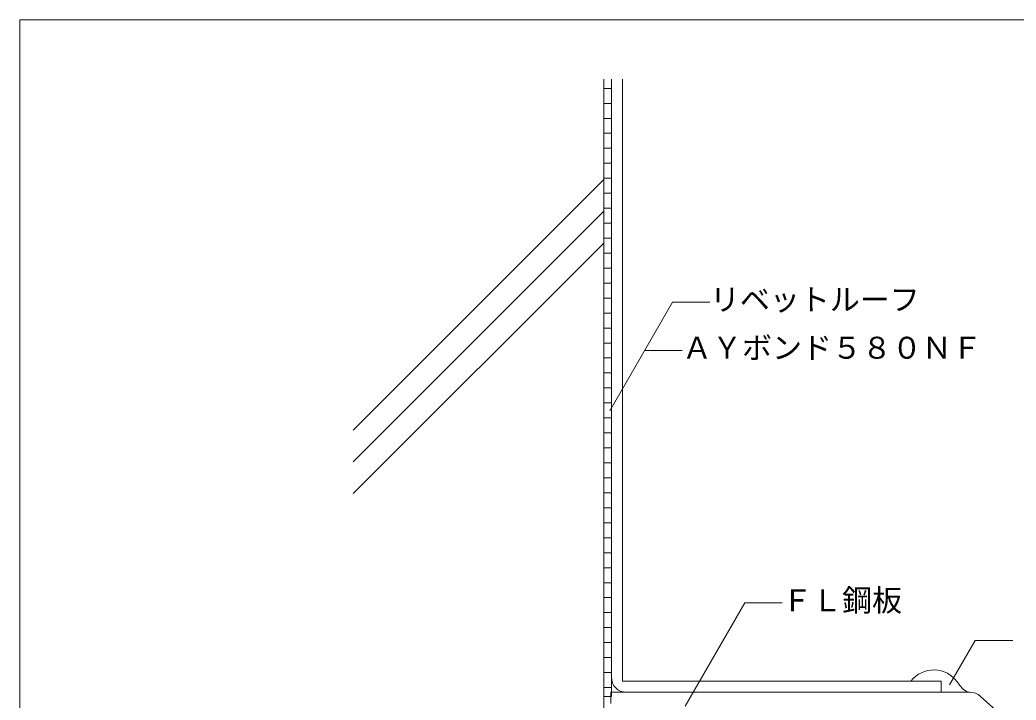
# Model space of a CAD drawing. Units: millimetres on the paper. Extents: x -135 to 135, y -94 to 92.
# Drawn here: x -135 to -2, y 1.2 to 92 of the extents above; entities that cross this region are included whole.
import ezdxf
from ezdxf.enums import TextEntityAlignment as Align

# ---------------------------------------------------------------- set-up
doc = ezdxf.new("R2010")
doc.units = ezdxf.units.MM
for name, color, linetype, lineweight in [('1-2_ハッチング', 4, 'Continuous', 9), ('1-4_リベットルーフ', 6, 'Continuous', 18), ('1-8_下地など', 33, 'Continuous', 18), ('1-A_元図・躯体', 7, 'Continuous', 18), ('E-E', 7, 'Continuous', 18), ('F-F', 7, 'Continuous', 18)]:
    doc.layers.add(name, color=color, linetype=linetype, lineweight=lineweight)
doc.styles.add('ＭＳ ゴシック', font='')
doc.styles.get('ＭＳ ゴシック').set_extended_font_data('MS Gothic')

msp = doc.modelspace()

# ---------------------------------------------------------------- linework, layer by layer
at = {"layer": '1-2_ハッチング'}
for centre, radius, start, end in [((-13.017, 1.368), 3.846, 34.98716, 142.27823), ((-6.141, 5.984), 4.438, 212.90884, 237.99703)]:
    msp.add_arc(centre, radius, start, end, dxfattribs=at)
at = {"layer": '1-4_リベットルーフ'}
for p, q in [((-56.049, 4.221), (-56.049, 84.099)), ((-54.549, 84.099), (-54.549, 3.721)), ((-54.549, 3.721), (-12.049, 3.721)), ((-12.049, 3.721), (-12.049, 2.221)), ((-56.132, 0.721), (-56.132, 2.221)), ((-56.132, 2.221), (-10.549, 2.221)), ((-8.144, 2.221), (-55.049, 2.221)), ((-6.807, 1.708), (-3.891, -0.912))]:
    msp.add_line(p, q, dxfattribs=at)
for centre, start, end in [((-54.049, 4.221), 180, 270), ((-8.144, 0.221), 48.053, 90)]:
    msp.add_arc(centre, 2, start, end, dxfattribs=at)
at = {"layer": '1-8_下地など'}
for p, q in [((-57.049, 84.099), (-57.049, 1.639)), ((-56.049, 84.099), (-56.049, 1.639)), ((-57.049, 82.858), (-56.049, 82.858)), ((-57.049, 80.858), (-56.049, 80.858)), ((-57.049, 78.858), (-56.049, 78.858)), ((-57.049, 76.858), (-56.049, 76.858)), ((-57.049, 74.858), (-56.049, 74.858)), ((-57.049, 72.858), (-56.049, 72.858)), ((-57.049, 70.858), (-56.049, 70.858)), ((-57.049, 68.858), (-56.049, 68.858)), ((-57.049, 66.858), (-56.049, 66.858)), ((-57.049, 64.858), (-56.049, 64.858)), ((-57.049, 62.858), (-56.049, 62.858)), ((-57.049, 60.858), (-56.049, 60.858)), ((-57.049, 58.858), (-56.049, 58.858)), ((-57.049, 56.858), (-56.049, 56.858)), ((-57.049, 54.858), (-56.049, 54.858)), ((-57.049, 52.858), (-56.049, 52.858)), ((-57.049, 50.858), (-56.049, 50.858)), ((-57.049, 48.858), (-56.049, 48.858)), ((-57.049, 46.858), (-56.049, 46.858)), ((-57.049, 44.858), (-56.049, 44.858)), ((-57.049, 42.858), (-56.049, 42.858)), ((-57.049, 40.858), (-56.049, 40.858)), ((-57.049, 38.858), (-56.049, 38.858)), ((-57.049, 36.858), (-56.049, 36.858)), ((-57.049, 34.858), (-56.049, 34.858)), ((-57.049, 32.858), (-56.049, 32.858)), ((-57.049, 30.858), (-56.049, 30.858)), ((-57.049, 28.858), (-56.049, 28.858)), ((-57.049, 26.858), (-56.049, 26.858)), ((-57.049, 24.858), (-56.049, 24.858)), ((-57.049, 22.858), (-56.049, 22.858)), ((-57.049, 20.858), (-56.049, 20.858)), ((-57.049, 18.858), (-56.049, 18.858)), ((-57.049, 16.858), (-56.049, 16.858)), ((-57.049, 14.858), (-56.049, 14.858)), ((-57.049, 12.858), (-56.049, 12.858)), ((-57.049, 10.858), (-56.049, 10.858)), ((-57.049, 8.858), (-56.049, 8.858)), ((-57.049, 6.858), (-56.049, 6.858)), ((-57.049, 4.858), (-56.049, 4.858)), ((-57.049, 2.858), (-56.049, 2.858)), ((-56.049, 1.639), (-57.049, 1.639))]:
    msp.add_line(p, q, dxfattribs=at)
at = {"layer": '1-A_元図・躯体'}
for p, q in [((-57.049, 84.099), (-57.049, -27.925)), ((-90.511, 37.228), (-57.049, 70.689)), ((-90.511, 32.985), (-57.049, 66.447)), ((-90.511, 28.742), (-57.049, 62.204))]:
    msp.add_line(p, q, dxfattribs=at)
at = {"layer": 'E-E'}
for p, q in [((-47.889, 54.324), (-56.275, 39.799)), ((-47.889, 54.324), (-42.889, 54.324)), ((-51.61, 47.88), (-46.61, 47.88)), ((-38.254, 14.151), (-46.22, 0.354)), ((-38.254, 14.151), (-33.254, 14.151)), ((-7.476, 9.122), (-10.898, 3.195)), ((-7.476, 9.122), (-2.476, 9.122))]:
    msp.add_line(p, q, dxfattribs=at)
at = {"layer": 'F-F'}
msp.add_line((-135, 92), (-135, -88), dxfattribs=at)
msp.add_lwpolyline([(-135, 92), (135, 92), (135, -88), (-135, -88)], dxfattribs=at)

# ---------------------------------------------------------------- texts
at = {"layer": 'E-E', "style": 'ＭＳ ゴシック'}
for s, p in [('リベットルーフ', (-42.889, 52.324)), ('ＡＹボンド５８０ＮＦ', (-46.61, 45.88)), ('ＦＬ鋼板', (-33.254, 12.151))]:
    msp.add_text(s, height=2.933, dxfattribs=at).set_placement(p, align=Align.BOTTOM_LEFT)

doc.saveas('drawing.dxf')
